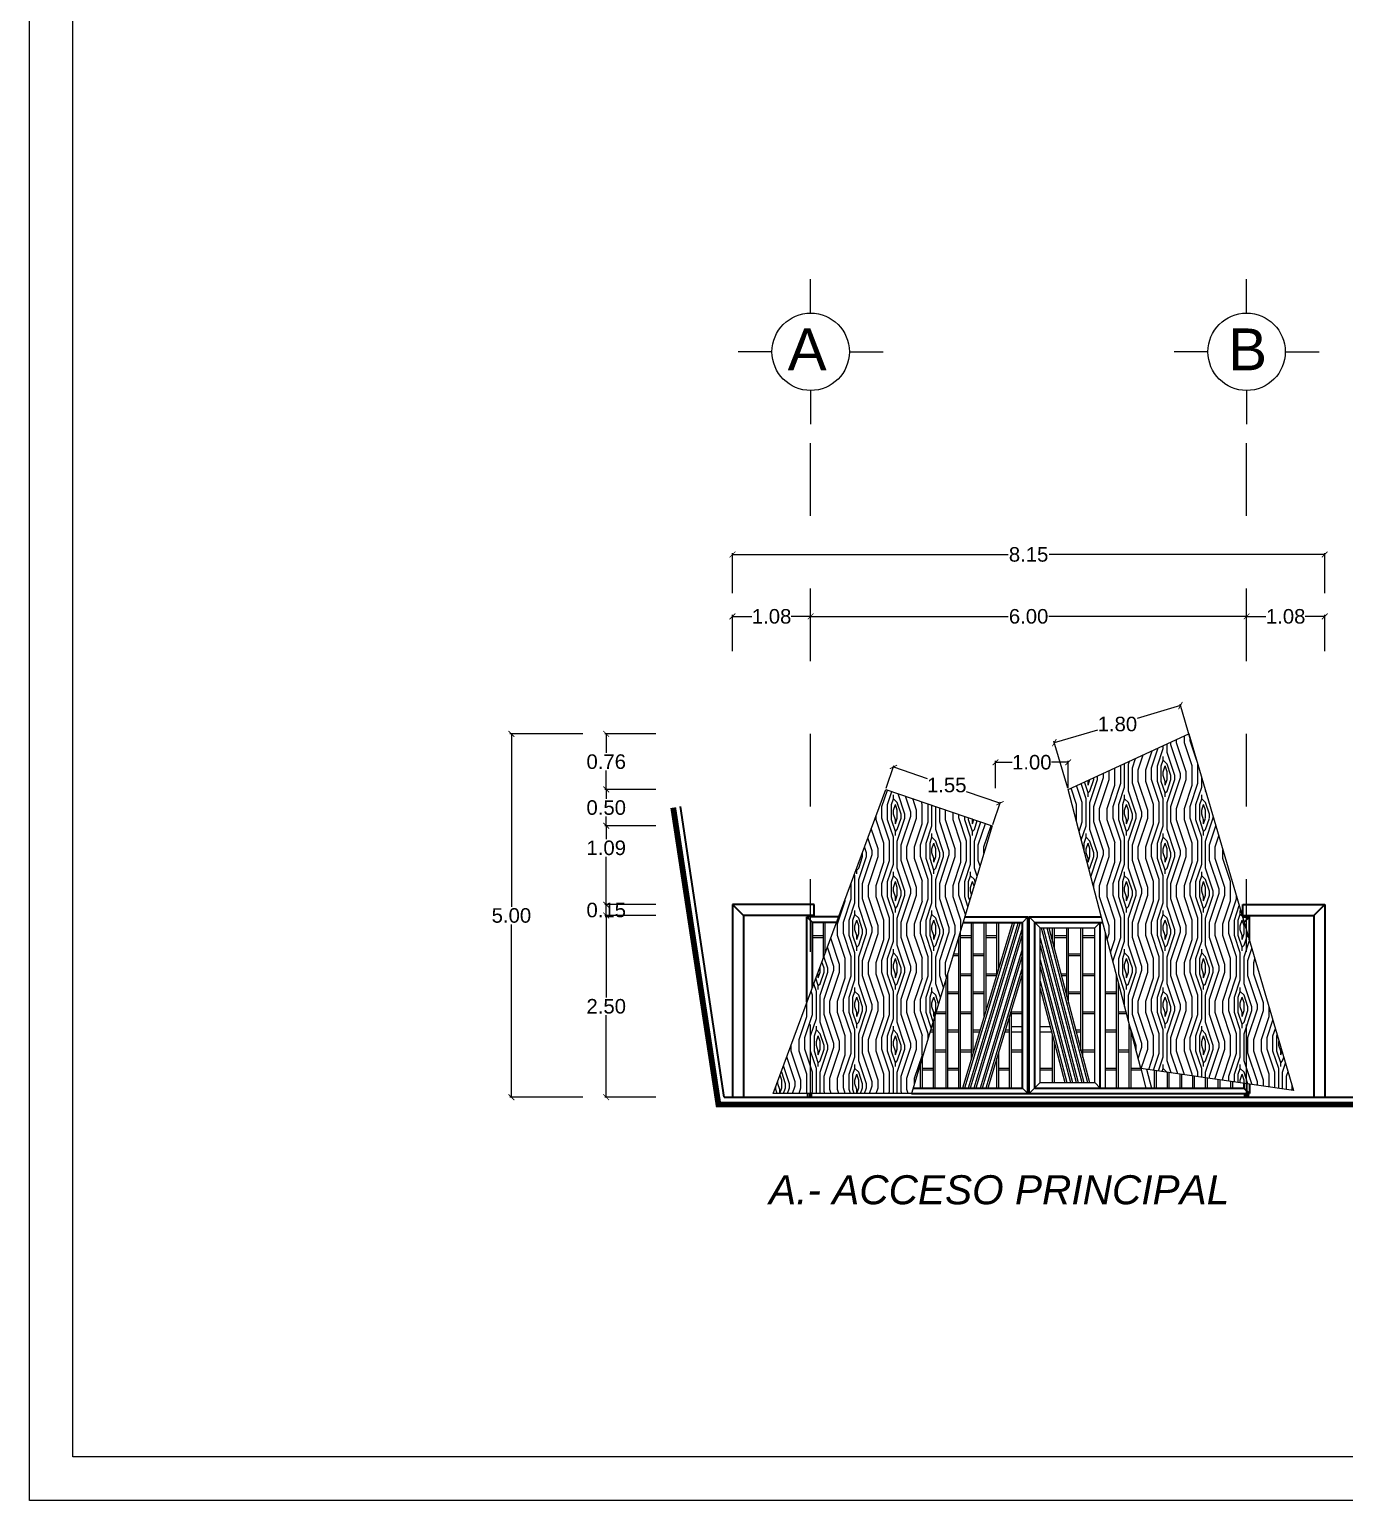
# Model space of a CAD drawing. Header units: millimetres. Extents: x 525387 to 527545, y 2235066 to 2235448.
# Drawn here: x 525706.13 to 525724.23, y 2235218.94 to 2235239.19 of the extents above; entities that cross this region are included whole.
import ezdxf

# ---------------------------------------------------------------- set-up
doc = ezdxf.new("R2010")
doc.units = ezdxf.units.MM
doc.linetypes.add('JIS_02_1.0', pattern=[2, 1, -1])
for name, color, linetype in [('auxiliar', 6, 'Continuous'), ('COTAS', 2, 'Continuous'), ('EJES', 1, 'Continuous'), ('muebles', 2, 'Continuous'), ('pie de plano', 7, 'Continuous'), ('ventanas', 3, 'Continuous')]:
    doc.layers.add(name, color=color, linetype=linetype)
doc.layers.add('muro', color=5, linetype='Continuous', lineweight=35)
doc.styles.add('ARIAL', font='ariali.ttf')
doc.styles.get("Standard").update_dxf_attribs({"font": 'arial.ttf'})
doc.styles.add('STYLE1', font='arial.ttf')
doc.dimstyles.new('ISO-25', dxfattribs={"dimtxt": 0.04, "dimasz": 0.02, "dimexe": 0.02, "dimexo": 0.02, "dimgap": 0.02, "dimtad": 0, "dimtih": 1, "dimtoh": 1, "dimzin": 1, "dimdsep": 46, "dimtxsty": 'Standard', "dimcen": 0.02, "dimazin": 0, "dimtfac": 1, "dimtmove": 0, "dimatfit": 3, "dimfxl": 1, "dimarcsym": 0})
pattern_1 = [(45, (525723.352, 2235224.9664), (0, 1.06066), [0.0375, -0.7125]), (135, (525723.3785, 2235225.3641), (-1.06066, 8e-17), [0.075, -0.675]), (90, (525723.3255, 2235225.20503), (-0.53033, 0.53033), [0.053025, -0.159075, 0.053025, -0.10605, 0.37125, -0.318235]), (90, (525723.352, 2235224.91335), (-0.53033, 0.53033), [0.053033, -0.106065, 0.053033, -0.84853]), (90, (525723.4846, 2235225.152), (-0.53033, 0.53033), [0.05303, -1.00763]), (90, (525723.56415, 2235225.1785), (-0.53033, 0.53033), [0.05303, -1.00763]), (90, (525723.43156, 2235225.152), (-0.53033, 0.53033), [0.05303, -1.00763]), (90, (525723.37853, 2235225.152), (-0.53033, 0.53033), [0.106065, -0.954595]), (90, (525723.11336, 2235225.6823), (-0.53033, 0.53033), [0.106065, -0.954595]), (90, (525723.299, 2235225.1255), (-0.53033, 0.53033), [0.21213, -0.84853]), (90, (525723.24595, 2235225.1255), (-0.53033, 0.53033), [0.21213, -0.84853]), (90, (525723.43156, 2235225.6293), (-0.53033, 0.53033), [0.21213, -0.84853]), (90, (525723.1664, 2235225.152), (-0.53033, 0.53033), [0.1591, -0.90156]), (90, (525722.9808, 2235225.1255), (-0.53033, 0.53033), [0.1591, -0.90156]), (90, (525723.08685, 2235225.1255), (-0.53033, 0.53033), [0.1591, -0.90156]), (90, (525723.27246, 2235225.6293), (-0.53033, 0.53033), [0.265165, -0.795495]), (90, (525723.1929, 2235225.6028), (-0.53033, 0.53033), [0.265165, -0.795495]), (90, (525723.37853, 2235225.5232), (-0.53033, 0.53033), [0.37123, -0.68943]), (71.565, (525723.352, 2235225.07244), (0.53033, 0.53033), [0.08385, -1.5932]), (71.565, (525723.29898, 2235225.3376), (0.53033, 0.53033), [0.08385, -1.5932]), (71.565, (525723.3255, 2235225.25806), (0.53033, 0.53033), [0.08385, -1.5932]), (71.565, (525723.37853, 2235224.9929), (0.53033, 0.53033), [0.167705, -1.509346]), (71.565, (525723.24595, 2235225.3376), (0.53033, 0.53033), [0.25156, -1.425493]), (71.565, (525723.1664, 2235225.3111), (0.53033, 0.53033), [0.33541, -1.34164]), (71.565, (525723.08685, 2235225.28458), (0.53033, 0.53033), [0.33541, -1.34164]), (71.565, (525722.8482, 2235225.36413), (0.53033, 0.53033), [0.33541, -1.34164]), (71.565, (525722.90123, 2235225.3111), (0.53033, 0.53033), [0.41926, -1.25779]), (71.565, (525722.98078, 2235225.28458), (0.53033, 0.53033), [0.41926, -1.25779]), (108.435, (525723.37853, 2235225.25806), (-0.53033, 0.53033), [0.08385, -1.5932]), (108.435, (525723.352, 2235225.12548), (-0.53033, 0.53033), [0.08385, -1.5932]), (108.435, (525723.352, 2235224.96638), (-0.53033, 0.53033), [0.167705, -1.509346]), (108.435, (525723.43156, 2235225.20503), (-0.53033, 0.53033), [0.167705, -1.509346]), (108.435, (525723.3255, 2235224.88683), (-0.53033, 0.53033), [0.25156, -1.425493]), (108.435, (525723.27246, 2235224.8338), (-0.53033, 0.53033), [0.33541, -1.34164]), (108.435, (525723.72324, 2235225.3376), (-0.53033, 0.53033), [0.33541, -1.34164]), (108.435, (525723.4846, 2235225.20503), (-0.53033, 0.53033), [0.33541, -1.34164]), (108.435, (525723.6437, 2235225.25806), (-0.53033, 0.53033), [0.41926, -1.25779]), (108.435, (525723.56415, 2235225.23154), (-0.53033, 0.53033), [0.41926, -1.25779])]

# ---------------------------------------------------------------- blocks, each defined once
blk = doc.blocks.new('_ArchTick')
at = {"color": 0, "linetype": 'ByBlock', "lineweight": 0, "const_width": 0.15}
blk.add_lwpolyline([(-0.5, -0.5), (0.5, 0.5)], dxfattribs=at)
blk = doc.blocks.new('*D245')
at = {"layer": 'COTAS', "color": 0, "linetype": 'Continuous', "lineweight": -2, "transparency": 16777216}
for p, q in [((525714.751, 2235226.992), (525714.05, 2235226.992)), ((525714.07, 2235226.992), (525714.07, 2235225.864)), ((525714.07, 2235224.492), (525714.07, 2235225.62)), ((525714.751, 2235224.492), (525714.05, 2235224.492))]:
    blk.add_line(p, q, dxfattribs=at)
at = {"layer": 'Defpoints', "color": 0, "linetype": 'Continuous', "transparency": 16777216}
for p in [(525714.07, 2235226.992), (525714.771, 2235226.992), (525714.771, 2235224.492)]:
    blk.add_point(p, dxfattribs=at)
at = {"layer": 'COTAS', "color": 0, "linetype": 'Continuous', "lineweight": -2, "transparency": 16777216, "xscale": 0.08, "yscale": 0.08, "zscale": 0.08}
for p, rotation in [((525714.07, 2235226.992), 90), ((525714.07, 2235224.492), 270)]:
    blk.add_blockref('_ArchTick', p, dxfattribs=dict(at, rotation=rotation))
at = {"layer": 'COTAS', "color": 0, "linetype": 'Continuous', "lineweight": -3, "transparency": 16777216, "insert": (525714.07, 2235225.742), "char_height": 0.2, "attachment_point": 5}
blk.add_mtext('2.50', dxfattribs=at)
blk = doc.blocks.new('*D246')
at = {"layer": 'COTAS', "color": 0, "linetype": 'Continuous', "lineweight": -2, "transparency": 16777216}
for p, q in [((525714.731, 2235228.228), (525714.05, 2235228.228)), ((525714.07, 2235228.228), (525714.07, 2235228.045)), ((525714.07, 2235227.142), (525714.07, 2235227.801)), ((525714.731, 2235227.142), (525714.05, 2235227.142))]:
    blk.add_line(p, q, dxfattribs=at)
at = {"layer": 'Defpoints', "color": 0, "linetype": 'Continuous', "transparency": 16777216}
for p in [(525714.07, 2235228.228), (525714.751, 2235228.228), (525714.751, 2235227.142)]:
    blk.add_point(p, dxfattribs=at)
at = {"layer": 'COTAS', "color": 0, "linetype": 'Continuous', "lineweight": -2, "transparency": 16777216, "xscale": 0.08, "yscale": 0.08, "zscale": 0.08}
for p, rotation in [((525714.07, 2235228.228), 90), ((525714.07, 2235227.142), 270)]:
    blk.add_blockref('_ArchTick', p, dxfattribs=dict(at, rotation=rotation))
at = {"layer": 'COTAS', "color": 0, "linetype": 'Continuous', "lineweight": -3, "transparency": 16777216, "insert": (525714.07, 2235227.923), "char_height": 0.2, "attachment_point": 5}
blk.add_mtext('1.09', dxfattribs=at)
blk = doc.blocks.new('*D247')
at = {"layer": 'COTAS', "color": 0, "linetype": 'Continuous', "lineweight": -2, "transparency": 16777216}
for p, q in [((525714.751, 2235228.727), (525714.05, 2235228.727)), ((525714.07, 2235228.727), (525714.07, 2235228.599)), ((525714.07, 2235228.228), (525714.07, 2235228.355)), ((525714.751, 2235228.228), (525714.05, 2235228.228))]:
    blk.add_line(p, q, dxfattribs=at)
at = {"layer": 'Defpoints', "color": 0, "linetype": 'Continuous', "transparency": 16777216}
for p in [(525714.07, 2235228.727), (525714.771, 2235228.727), (525714.771, 2235228.228)]:
    blk.add_point(p, dxfattribs=at)
at = {"layer": 'COTAS', "color": 0, "linetype": 'Continuous', "lineweight": -2, "transparency": 16777216, "xscale": 0.08, "yscale": 0.08, "zscale": 0.08}
for p, rotation in [((525714.07, 2235228.727), 90), ((525714.07, 2235228.228), 270)]:
    blk.add_blockref('_ArchTick', p, dxfattribs=dict(at, rotation=rotation))
at = {"layer": 'COTAS', "color": 0, "linetype": 'Continuous', "lineweight": -3, "transparency": 16777216, "insert": (525714.07, 2235228.477), "char_height": 0.2, "attachment_point": 5}
blk.add_mtext('0.50', dxfattribs=at)
blk = doc.blocks.new('*D248')
at = {"layer": 'COTAS', "color": 0, "linetype": 'Continuous', "lineweight": -2, "transparency": 16777216}
for p, q in [((525714.751, 2235229.492), (525714.05, 2235229.492)), ((525714.07, 2235229.492), (525714.07, 2235229.231)), ((525714.07, 2235228.727), (525714.07, 2235228.987)), ((525714.752, 2235228.727), (525714.05, 2235228.727))]:
    blk.add_line(p, q, dxfattribs=at)
at = {"layer": 'Defpoints', "color": 0, "linetype": 'Continuous', "transparency": 16777216}
for p in [(525714.07, 2235229.492), (525714.771, 2235229.492), (525714.772, 2235228.727)]:
    blk.add_point(p, dxfattribs=at)
at = {"layer": 'COTAS', "color": 0, "linetype": 'Continuous', "lineweight": -2, "transparency": 16777216, "xscale": 0.08, "yscale": 0.08, "zscale": 0.08}
for p, rotation in [((525714.07, 2235229.492), 90), ((525714.07, 2235228.727), 270)]:
    blk.add_blockref('_ArchTick', p, dxfattribs=dict(at, rotation=rotation))
at = {"layer": 'COTAS', "color": 0, "linetype": 'Continuous', "lineweight": -3, "transparency": 16777216, "insert": (525714.07, 2235229.109), "char_height": 0.2, "attachment_point": 5}
blk.add_mtext('0.76', dxfattribs=at)
blk = doc.blocks.new('*D249')
at = {"layer": 'COTAS', "color": 0, "linetype": 'Continuous', "lineweight": -2, "transparency": 16777216}
for p, q in [((525713.75, 2235229.492), (525712.745, 2235229.492)), ((525712.765, 2235229.492), (525712.765, 2235227.114)), ((525712.765, 2235224.492), (525712.765, 2235226.87)), ((525713.75, 2235224.492), (525712.745, 2235224.492))]:
    blk.add_line(p, q, dxfattribs=at)
at = {"layer": 'Defpoints', "color": 0, "linetype": 'Continuous', "transparency": 16777216}
for p in [(525712.765, 2235229.492), (525713.77, 2235229.492), (525713.77, 2235224.492)]:
    blk.add_point(p, dxfattribs=at)
at = {"layer": 'COTAS', "color": 0, "linetype": 'Continuous', "lineweight": -2, "transparency": 16777216, "xscale": 0.08, "yscale": 0.08, "zscale": 0.08}
for p, rotation in [((525712.765, 2235229.492), 90), ((525712.765, 2235224.492), 270)]:
    blk.add_blockref('_ArchTick', p, dxfattribs=dict(at, rotation=rotation))
at = {"layer": 'COTAS', "color": 0, "linetype": 'Continuous', "lineweight": -3, "transparency": 16777216, "insert": (525712.765, 2235226.992), "char_height": 0.2, "attachment_point": 5}
blk.add_mtext('5.00', dxfattribs=at)
blk = doc.blocks.new('*D241')
at = {"layer": 'COTAS', "color": 0, "linetype": 'Continuous', "lineweight": -2, "transparency": 16777216}
for p, q in [((525715.808, 2235230.629), (525715.808, 2235231.129)), ((525715.808, 2235231.109), (525716.075, 2235231.109)), ((525716.883, 2235231.109), (525716.616, 2235231.109)), ((525716.883, 2235230.629), (525716.883, 2235231.129))]:
    blk.add_line(p, q, dxfattribs=at)
at = {"layer": 'Defpoints', "color": 0, "linetype": 'Continuous', "transparency": 16777216}
for p in [(525716.883, 2235231.109), (525715.808, 2235230.609), (525716.883, 2235230.609)]:
    blk.add_point(p, dxfattribs=at)
at = {"layer": 'COTAS', "color": 0, "linetype": 'Continuous', "lineweight": -2, "transparency": 16777216, "xscale": 0.08, "yscale": 0.08, "zscale": 0.08, "rotation": 180}
blk.add_blockref('_ArchTick', (525715.808, 2235231.109), dxfattribs=at)
at = {"layer": 'COTAS', "color": 0, "linetype": 'Continuous', "lineweight": -2, "transparency": 16777216, "xscale": 0.08, "yscale": 0.08, "zscale": 0.08}
blk.add_blockref('_ArchTick', (525716.883, 2235231.109), dxfattribs=at)
at = {"layer": 'COTAS', "color": 0, "linetype": 'Continuous', "lineweight": -3, "transparency": 16777216, "insert": (525716.346, 2235231.109), "char_height": 0.2, "attachment_point": 5}
blk.add_mtext('1.08', dxfattribs=at)
blk = doc.blocks.new('*D242')
at = {"layer": 'COTAS', "color": 0, "linetype": 'Continuous', "lineweight": -2, "transparency": 16777216}
for p, q in [((525716.883, 2235230.629), (525716.883, 2235231.129)), ((525716.883, 2235231.109), (525719.603, 2235231.109)), ((525722.883, 2235231.109), (525720.163, 2235231.109)), ((525722.883, 2235230.629), (525722.883, 2235231.129))]:
    blk.add_line(p, q, dxfattribs=at)
at = {"layer": 'Defpoints', "color": 0, "linetype": 'Continuous', "transparency": 16777216}
for p in [(525722.883, 2235231.109), (525716.883, 2235230.609), (525722.883, 2235230.609)]:
    blk.add_point(p, dxfattribs=at)
at = {"layer": 'COTAS', "color": 0, "linetype": 'Continuous', "lineweight": -2, "transparency": 16777216, "xscale": 0.08, "yscale": 0.08, "zscale": 0.08, "rotation": 180}
blk.add_blockref('_ArchTick', (525716.883, 2235231.109), dxfattribs=at)
at = {"layer": 'COTAS', "color": 0, "linetype": 'Continuous', "lineweight": -2, "transparency": 16777216, "xscale": 0.08, "yscale": 0.08, "zscale": 0.08}
blk.add_blockref('_ArchTick', (525722.883, 2235231.109), dxfattribs=at)
at = {"layer": 'COTAS', "color": 0, "linetype": 'Continuous', "lineweight": -3, "transparency": 16777216, "insert": (525719.883, 2235231.109), "char_height": 0.2, "attachment_point": 5}
blk.add_mtext('6.00', dxfattribs=at)
blk = doc.blocks.new('*D243')
at = {"layer": 'COTAS', "color": 0, "linetype": 'Continuous', "lineweight": -2, "transparency": 16777216}
for p, q in [((525722.883, 2235230.629), (525722.883, 2235231.129)), ((525722.883, 2235231.109), (525723.15, 2235231.109)), ((525723.958, 2235231.109), (525723.691, 2235231.109)), ((525723.958, 2235230.629), (525723.958, 2235231.129))]:
    blk.add_line(p, q, dxfattribs=at)
at = {"layer": 'Defpoints', "color": 0, "linetype": 'Continuous', "transparency": 16777216}
for p in [(525723.958, 2235231.109), (525722.883, 2235230.609), (525723.958, 2235230.609)]:
    blk.add_point(p, dxfattribs=at)
at = {"layer": 'COTAS', "color": 0, "linetype": 'Continuous', "lineweight": -2, "transparency": 16777216, "xscale": 0.08, "yscale": 0.08, "zscale": 0.08, "rotation": 180}
blk.add_blockref('_ArchTick', (525722.883, 2235231.109), dxfattribs=at)
at = {"layer": 'COTAS', "color": 0, "linetype": 'Continuous', "lineweight": -2, "transparency": 16777216, "xscale": 0.08, "yscale": 0.08, "zscale": 0.08}
blk.add_blockref('_ArchTick', (525723.958, 2235231.109), dxfattribs=at)
at = {"layer": 'COTAS', "color": 0, "linetype": 'Continuous', "lineweight": -3, "transparency": 16777216, "insert": (525723.421, 2235231.109), "char_height": 0.2, "attachment_point": 5}
blk.add_mtext('1.08', dxfattribs=at)
blk = doc.blocks.new('*D244')
at = {"layer": 'COTAS', "color": 0, "linetype": 'Continuous', "lineweight": -2, "transparency": 16777216}
for p, q in [((525715.808, 2235231.429), (525715.808, 2235231.981)), ((525715.808, 2235231.961), (525719.603, 2235231.961)), ((525723.958, 2235231.961), (525720.164, 2235231.961)), ((525723.958, 2235231.429), (525723.958, 2235231.981))]:
    blk.add_line(p, q, dxfattribs=at)
at = {"layer": 'Defpoints', "color": 0, "linetype": 'Continuous', "transparency": 16777216}
for p in [(525723.958, 2235231.961), (525715.808, 2235231.409), (525723.958, 2235231.409)]:
    blk.add_point(p, dxfattribs=at)
at = {"layer": 'COTAS', "color": 0, "linetype": 'Continuous', "lineweight": -2, "transparency": 16777216, "xscale": 0.08, "yscale": 0.08, "zscale": 0.08, "rotation": 180}
blk.add_blockref('_ArchTick', (525715.808, 2235231.961), dxfattribs=at)
at = {"layer": 'COTAS', "color": 0, "linetype": 'Continuous', "lineweight": -2, "transparency": 16777216, "xscale": 0.08, "yscale": 0.08, "zscale": 0.08}
blk.add_blockref('_ArchTick', (525723.958, 2235231.961), dxfattribs=at)
at = {"layer": 'COTAS', "color": 0, "linetype": 'Continuous', "lineweight": -3, "transparency": 16777216, "insert": (525719.883, 2235231.961), "char_height": 0.2, "attachment_point": 5}
blk.add_mtext('8.15', dxfattribs=at)
blk = doc.blocks.new('*D250')
at = {"layer": 'COTAS', "color": 0, "linetype": 'Continuous', "lineweight": -2, "transparency": 16777216}
for p, q in [((525714.751, 2235227.142), (525714.05, 2235227.142)), ((525714.07, 2235226.992), (525714.07, 2235227.142)), ((525714.751, 2235226.992), (525714.05, 2235226.992))]:
    blk.add_line(p, q, dxfattribs=at)
at = {"layer": 'Defpoints', "color": 0, "linetype": 'Continuous', "transparency": 16777216}
for p in [(525714.07, 2235227.142), (525714.771, 2235227.142), (525714.771, 2235226.992)]:
    blk.add_point(p, dxfattribs=at)
at = {"layer": 'COTAS', "color": 0, "linetype": 'Continuous', "lineweight": -2, "transparency": 16777216, "xscale": 0.08, "yscale": 0.08, "zscale": 0.08}
for p, rotation in [((525714.07, 2235227.142), 90), ((525714.07, 2235226.992), 270)]:
    blk.add_blockref('_ArchTick', p, dxfattribs=dict(at, rotation=rotation))
at = {"layer": 'COTAS', "color": 0, "linetype": 'Continuous', "lineweight": -3, "transparency": 16777216, "insert": (525714.07, 2235227.067), "char_height": 0.2, "attachment_point": 5}
blk.add_mtext('0.15', dxfattribs=at)
blk = doc.blocks.new('*D251')
at = {"layer": 'COTAS', "color": 0, "linetype": 'Continuous', "lineweight": -2, "transparency": 16777216}
for p, q in [((525721.973, 2235229.882), (525721.375, 2235229.706)), ((525722.157, 2235229.256), (525721.967, 2235229.901)), ((525720.238, 2235229.372), (525720.835, 2235229.547)), ((525720.422, 2235228.746), (525720.232, 2235229.391))]:
    blk.add_line(p, q, dxfattribs=at)
at = {"layer": 'Defpoints', "color": 0, "linetype": 'Continuous', "transparency": 16777216}
for p in [(525721.973, 2235229.882), (525722.163, 2235229.237), (525720.427, 2235228.727)]:
    blk.add_point(p, dxfattribs=at)
at = {"layer": 'COTAS', "color": 0, "linetype": 'Continuous', "lineweight": -2, "transparency": 16777216, "xscale": 0.08, "yscale": 0.08, "zscale": 0.08}
for p, rotation in [((525721.973, 2235229.882), 16.38531262019208), ((525720.238, 2235229.372), 196.3853126201921)]:
    blk.add_blockref('_ArchTick', p, dxfattribs=dict(at, rotation=rotation))
at = {"layer": 'COTAS', "color": 0, "linetype": 'Continuous', "lineweight": -3, "transparency": 16777216, "insert": (525721.105, 2235229.627), "char_height": 0.2, "attachment_point": 5}
blk.add_mtext('1.80', dxfattribs=at)
blk = doc.blocks.new('*D252')
at = {"layer": 'COTAS', "color": 0, "linetype": 'Continuous', "lineweight": -2, "transparency": 16777216}
for p, q in [((525719.427, 2235228.747), (525719.427, 2235229.121)), ((525720.427, 2235228.747), (525720.427, 2235229.121)), ((525719.427, 2235229.101), (525719.657, 2235229.101)), ((525720.427, 2235229.101), (525720.197, 2235229.101))]:
    blk.add_line(p, q, dxfattribs=at)
at = {"layer": 'Defpoints', "color": 0, "linetype": 'Continuous', "transparency": 16777216}
for p in [(525719.427, 2235229.101), (525719.427, 2235228.727), (525720.427, 2235228.727)]:
    blk.add_point(p, dxfattribs=at)
at = {"layer": 'COTAS', "color": 0, "linetype": 'Continuous', "lineweight": -2, "transparency": 16777216, "xscale": 0.08, "yscale": 0.08, "zscale": 0.08, "rotation": 180}
blk.add_blockref('_ArchTick', (525719.427, 2235229.101), dxfattribs=at)
at = {"layer": 'COTAS', "color": 0, "linetype": 'Continuous', "lineweight": -2, "transparency": 16777216, "xscale": 0.08, "yscale": 0.08, "zscale": 0.08}
blk.add_blockref('_ArchTick', (525720.427, 2235229.101), dxfattribs=at)
at = {"layer": 'COTAS', "color": 0, "linetype": 'Continuous', "lineweight": -3, "transparency": 16777216, "insert": (525719.927, 2235229.101), "char_height": 0.2, "attachment_point": 5}
blk.add_mtext('1.00', dxfattribs=at)
blk = doc.blocks.new('*D253')
at = {"layer": 'COTAS', "color": 0, "linetype": 'Continuous', "lineweight": -2, "transparency": 16777216}
for p, q in [((525717.923, 2235228.746), (525718.029, 2235229.056)), ((525718.023, 2235229.037), (525718.485, 2235228.88)), ((525719.489, 2235228.538), (525719.027, 2235228.695)), ((525719.39, 2235228.246), (525719.495, 2235228.557))]:
    blk.add_line(p, q, dxfattribs=at)
at = {"layer": 'Defpoints', "color": 0, "linetype": 'Continuous', "transparency": 16777216}
for p in [(525718.023, 2235229.037), (525717.917, 2235228.727), (525719.383, 2235228.228)]:
    blk.add_point(p, dxfattribs=at)
at = {"layer": 'COTAS', "color": 0, "linetype": 'Continuous', "lineweight": -2, "transparency": 16777216, "xscale": 0.08, "yscale": 0.08, "zscale": 0.08}
for p, rotation in [((525718.023, 2235229.037), 161.194489787078), ((525719.489, 2235228.538), 341.194489787078)]:
    blk.add_blockref('_ArchTick', p, dxfattribs=dict(at, rotation=rotation))
at = {"layer": 'COTAS', "color": 0, "linetype": 'Continuous', "lineweight": -3, "transparency": 16777216, "insert": (525718.756, 2235228.787), "char_height": 0.2, "attachment_point": 5}
blk.add_mtext('1.55', dxfattribs=at)
blk = doc.blocks.new('EJE')
at = {"layer": 'EJES', "color": 2}
for p, q in [((-0.78, 0.416), (-0.78, 0.78)), ((-1.196, 0), (-1.56, 0)), ((-0.364, 0), (0, 0)), ((-0.78, -0.416), (-0.78, -0.78))]:
    blk.add_line(p, q, dxfattribs=at)
at = {"layer": 'EJES', "color": 4}
blk.add_circle((-0.78, 0), 0.416, dxfattribs=at)

msp = doc.modelspace()

# ---------------------------------------------------------------- hatches: boundary and pattern name
at = {"layer": 'muebles', "ltscale": 0.02}
h = msp.add_hatch(dxfattribs=at)
h.set_pattern_fill('HTWOOD25', color=22, scale=1.5, angle=-90.77, style=0, pattern_type=2)
h.set_pattern_definition(pattern_1)
h.paths.add_polyline_path([(525721.426, 2235224.888), (525720.427, 2235228.727), (525722.088, 2235229.492), (525723.53, 2235224.586)])
h = msp.add_hatch(dxfattribs=at)
h.set_pattern_fill('HTWOOD25', color=22, scale=1.5, angle=-90.77, style=0, pattern_type=2)
h.set_pattern_definition(pattern_1)
h.paths.add_polyline_path([(525718.272, 2235224.542), (525719.383, 2235228.228), (525717.917, 2235228.727), (525716.368, 2235224.542)])

# ---------------------------------------------------------------- linework, layer by layer
at = {"layer": 'auxiliar', "color": 1, "linetype": 'Continuous', "lineweight": -3}
for points in [[(525706.131, 2235278.94), (525796.131, 2235278.94), (525796.131, 2235218.94), (525706.131, 2235218.94)], [(525706.731, 2235278.34), (525795.531, 2235278.34), (525795.531, 2235219.54), (525706.731, 2235219.54)]]:
    msp.add_lwpolyline(points, close=True, dxfattribs=at)
at = {"layer": 'EJES', "linetype": 'JIS_02_1.0'}
for p, q in [((525716.883, 2235224.492), (525716.883, 2235233.787)), ((525722.883, 2235224.492), (525722.883, 2235233.753))]:
    msp.add_line(p, q, dxfattribs=at)
at = {"layer": 'muro', "color": 3}
for p, q in [((525715.691, 2235224.492), (525715.091, 2235228.491)), ((525715.808, 2235227.142), (525715.808, 2235224.492)), ((525716.933, 2235227.142), (525715.808, 2235227.142)), ((525715.808, 2235227.142), (525715.958, 2235226.992)), ((525716.933, 2235226.992), (525716.933, 2235227.142)), ((525722.833, 2235227.142), (525723.958, 2235227.142)), ((525722.833, 2235226.992), (525722.833, 2235227.142)), ((525723.958, 2235227.142), (525723.808, 2235226.992)), ((525723.958, 2235227.142), (525723.958, 2235224.492)), ((525715.958, 2235226.992), (525715.958, 2235224.492)), ((525716.933, 2235226.992), (525715.958, 2235226.992)), ((525717.267, 2235226.972), (525716.833, 2235226.972)), ((525716.833, 2235225.799), (525716.833, 2235226.972)), ((525717.239, 2235226.897), (525716.908, 2235226.897)), ((525716.908, 2235226.002), (525716.908, 2235226.897)), ((525718.982, 2235226.897), (525719.798, 2235226.897)), ((525719.005, 2235226.972), (525719.873, 2235226.972)), ((525719.798, 2235224.617), (525719.798, 2235226.897)), ((525719.873, 2235224.542), (525719.873, 2235226.972)), ((525719.893, 2235226.972), (525720.884, 2235226.972)), ((525719.893, 2235224.542), (525719.893, 2235226.972)), ((525719.968, 2235224.617), (525719.968, 2235226.897)), ((525719.968, 2235226.897), (525720.903, 2235226.897)), ((525720.868, 2235224.617), (525720.868, 2235226.897)), ((525722.829, 2235226.972), (525722.921, 2235226.972)), ((525722.833, 2235226.992), (525723.808, 2235226.992)), ((525722.921, 2235226.659), (525722.921, 2235226.972)), ((525723.808, 2235226.992), (525723.808, 2235224.492)), ((525722.846, 2235224.684), (525722.846, 2235224.617)), ((525722.921, 2235224.673), (525722.921, 2235224.542)), ((525718.272, 2235224.542), (525719.873, 2235224.542)), ((525718.295, 2235224.617), (525719.798, 2235224.617)), ((525719.893, 2235224.542), (525722.921, 2235224.542)), ((525719.968, 2235224.617), (525722.846, 2235224.617))]:
    msp.add_line(p, q, dxfattribs=at)
at = {"layer": 'muro', "color": 2}
for p, q in [((525716.908, 2235226.897), (525716.833, 2235226.972)), ((525716.863, 2235226.972), (525716.863, 2235226.992)), ((525716.903, 2235226.972), (525716.903, 2235226.992)), ((525722.85, 2235226.901), (525722.921, 2235226.972)), ((525722.863, 2235226.972), (525722.863, 2235226.992)), ((525722.903, 2235226.972), (525722.903, 2235226.992)), ((525716.846, 2235224.492), (525716.846, 2235224.542)), ((525716.896, 2235224.492), (525716.896, 2235224.542)), ((525722.846, 2235224.617), (525722.921, 2235224.542)), ((525722.858, 2235224.492), (525722.858, 2235224.542)), ((525722.908, 2235224.492), (525722.908, 2235224.542))]:
    msp.add_line(p, q, dxfattribs=at)
at = {"layer": 'muro', "color": 6}
for p, q in [((525722.883, 2235224.679), (525722.883, 2235224.492)), ((525716.871, 2235224.542), (525716.871, 2235224.492)), ((525716.871, 2235224.542), (525716.871, 2235224.492))]:
    msp.add_line(p, q, dxfattribs=at)
at = {"layer": 'muro'}
for p, q in [((525715.691, 2235224.492), (525738.574, 2235224.492)), ((525719.873, 2235224.542), (525719.893, 2235224.542))]:
    msp.add_line(p, q, dxfattribs=at)
at = {"layer": 'muro', "const_width": 0.08}
msp.add_lwpolyline([(525714.992, 2235228.477), (525715.614, 2235224.392), (525738.574, 2235224.392)], dxfattribs=at)
at = {"layer": 'ventanas', "color": 6}
for p, q in [((525717.058, 2235226.407), (525717.058, 2235226.897)), ((525717.083, 2235226.475), (525717.083, 2235226.897)), ((525719.661, 2235226.897), (525718.973, 2235224.617)), ((525719.687, 2235226.897), (525719, 2235224.617)), ((525719.739, 2235226.897), (525719.052, 2235224.617)), ((525719.765, 2235226.897), (525719.078, 2235224.617)), ((525719.097, 2235225.025), (525719.097, 2235226.897)), ((525719.122, 2235225.108), (525719.122, 2235226.897)), ((525719.272, 2235225.605), (525719.272, 2235226.897)), ((525719.297, 2235225.688), (525719.297, 2235226.897)), ((525719.447, 2235226.186), (525719.447, 2235226.897)), ((525719.472, 2235226.269), (525719.472, 2235226.897)), ((525719.873, 2235226.972), (525719.893, 2235226.972)), ((525716.908, 2235226.717), (525717.058, 2235226.717)), ((525716.908, 2235226.692), (525717.058, 2235226.692)), ((525718.922, 2235224.617), (525718.922, 2235226.696)), ((525718.947, 2235224.617), (525718.947, 2235226.779)), ((525718.947, 2235226.717), (525719.097, 2235226.717)), ((525718.947, 2235226.692), (525719.097, 2235226.692)), ((525719.798, 2235226.833), (525719.13, 2235224.617)), ((525719.798, 2235226.746), (525719.156, 2235224.617)), ((525719.297, 2235226.717), (525719.447, 2235226.717)), ((525719.297, 2235226.692), (525719.447, 2235226.692)), ((525720.043, 2235226.68), (525720.564, 2235224.692)), ((525720.058, 2235226.822), (525720.615, 2235224.692)), ((525720.084, 2235226.822), (525720.641, 2235224.692)), ((525720.136, 2235226.822), (525720.693, 2235224.692)), ((525720.161, 2235226.822), (525720.719, 2235224.692)), ((525720.213, 2235226.623), (525720.213, 2235226.822)), ((525720.238, 2235226.527), (525720.238, 2235226.822)), ((525720.238, 2235226.717), (525720.408, 2235226.717)), ((525720.238, 2235226.692), (525720.408, 2235226.692)), ((525720.408, 2235225.878), (525720.408, 2235226.822)), ((525720.433, 2235225.782), (525720.433, 2235226.822)), ((525720.603, 2235225.132), (525720.603, 2235226.822)), ((525720.628, 2235225.037), (525720.628, 2235226.822)), ((525720.628, 2235226.717), (525720.793, 2235226.717)), ((525720.628, 2235226.692), (525720.793, 2235226.692)), ((525719.798, 2235226.544), (525719.217, 2235224.617)), ((525720.043, 2235226.581), (525720.538, 2235224.692)), ((525718.845, 2235226.442), (525718.922, 2235226.442)), ((525718.852, 2235226.467), (525718.922, 2235226.467)), ((525719.122, 2235226.467), (525719.273, 2235226.467)), ((525719.122, 2235226.442), (525719.273, 2235226.442)), ((525719.798, 2235226.458), (525719.243, 2235224.617)), ((525719.798, 2235226.284), (525719.295, 2235224.617)), ((525720.043, 2235226.384), (525720.486, 2235224.692)), ((525720.043, 2235226.285), (525720.46, 2235224.692)), ((525720.433, 2235226.467), (525720.603, 2235226.467)), ((525720.433, 2235226.442), (525720.603, 2235226.442)), ((525718.747, 2235224.617), (525718.747, 2235226.116)), ((525718.772, 2235224.617), (525718.772, 2235226.199)), ((525718.947, 2235226.192), (525719.097, 2235226.192)), ((525718.947, 2235226.167), (525719.097, 2235226.167)), ((525719.297, 2235226.192), (525719.447, 2235226.192)), ((525719.297, 2235226.167), (525719.441, 2235226.167)), ((525719.798, 2235226.198), (525719.322, 2235224.617)), ((525720.043, 2235226.088), (525720.409, 2235224.692)), ((525720.326, 2235226.192), (525720.408, 2235226.192)), ((525720.333, 2235226.167), (525720.408, 2235226.167)), ((525720.628, 2235226.192), (525720.793, 2235226.192)), ((525720.628, 2235226.167), (525720.793, 2235226.167)), ((525721.093, 2235224.617), (525721.093, 2235226.166)), ((525718.772, 2235225.942), (525718.922, 2235225.942)), ((525718.772, 2235225.917), (525718.922, 2235225.917)), ((525719.122, 2235225.942), (525719.273, 2235225.942)), ((525719.122, 2235225.917), (525719.273, 2235225.917)), ((525720.043, 2235225.989), (525720.383, 2235224.692)), ((525720.433, 2235225.942), (525720.603, 2235225.942)), ((525720.433, 2235225.917), (525720.603, 2235225.917)), ((525720.943, 2235225.942), (525721.093, 2235225.942)), ((525720.943, 2235225.917), (525721.093, 2235225.917)), ((525721.118, 2235224.617), (525721.118, 2235226.07)), ((525718.611, 2235225.667), (525718.747, 2235225.667)), ((525718.945, 2235225.667), (525719.097, 2235225.667)), ((525719.647, 2235224.617), (525719.647, 2235225.694)), ((525719.647, 2235225.667), (525719.798, 2235225.667)), ((525720.628, 2235225.667), (525720.793, 2235225.667)), ((525721.118, 2235225.667), (525721.223, 2235225.667)), ((525718.572, 2235224.617), (525718.572, 2235225.535)), ((525718.597, 2235224.617), (525718.597, 2235225.618)), ((525718.604, 2235225.642), (525718.747, 2235225.642)), ((525718.945, 2235225.642), (525719.097, 2235225.642)), ((525719.622, 2235224.617), (525719.622, 2235225.612)), ((525719.647, 2235225.642), (525719.798, 2235225.642)), ((525720.628, 2235225.642), (525720.793, 2235225.642)), ((525721.118, 2235225.642), (525721.23, 2235225.642)), ((525721.268, 2235224.617), (525721.268, 2235225.493)), ((525718.528, 2235225.392), (525718.572, 2235225.392)), ((525718.536, 2235225.417), (525718.572, 2235225.417)), ((525718.772, 2235225.417), (525718.922, 2235225.417)), ((525718.772, 2235225.392), (525718.922, 2235225.392)), ((525719.122, 2235225.417), (525719.215, 2235225.417)), ((525719.122, 2235225.392), (525719.207, 2235225.392)), ((525719.555, 2235225.392), (525719.622, 2235225.392)), ((525719.563, 2235225.417), (525719.622, 2235225.417)), ((525720.213, 2235224.692), (525720.213, 2235225.339)), ((525720.529, 2235225.417), (525720.603, 2235225.417)), ((525720.536, 2235225.392), (525720.603, 2235225.392)), ((525720.943, 2235225.417), (525721.093, 2235225.417)), ((525720.943, 2235225.392), (525721.093, 2235225.392)), ((525721.293, 2235224.617), (525721.293, 2235225.397)), ((525718.595, 2235225.142), (525718.747, 2235225.142)), ((525718.595, 2235225.117), (525718.747, 2235225.117)), ((525718.945, 2235225.142), (525719.097, 2235225.142)), ((525718.945, 2235225.117), (525719.097, 2235225.117)), ((525719.472, 2235224.617), (525719.472, 2235225.114)), ((525719.647, 2235225.142), (525719.798, 2235225.142)), ((525719.647, 2235225.117), (525719.798, 2235225.117)), ((525720.238, 2235224.692), (525720.238, 2235225.244)), ((525720.628, 2235225.142), (525720.793, 2235225.142)), ((525720.628, 2235225.117), (525720.793, 2235225.117)), ((525721.118, 2235225.142), (525721.268, 2235225.142)), ((525721.118, 2235225.117), (525721.268, 2235225.117)), ((525718.397, 2235224.617), (525718.397, 2235224.955)), ((525718.42, 2235224.892), (525718.572, 2235224.892)), ((525718.42, 2235224.867), (525718.572, 2235224.867)), ((525718.422, 2235224.617), (525718.422, 2235225.038)), ((525718.772, 2235224.892), (525718.922, 2235224.892)), ((525718.772, 2235224.867), (525718.922, 2235224.867)), ((525719.447, 2235224.617), (525719.447, 2235225.031)), ((525719.47, 2235224.892), (525719.622, 2235224.892)), ((525719.47, 2235224.867), (525719.622, 2235224.867)), ((525720.043, 2235224.892), (525720.213, 2235224.892)), ((525720.043, 2235224.867), (525720.213, 2235224.867)), ((525720.943, 2235224.892), (525721.093, 2235224.892)), ((525720.943, 2235224.867), (525721.093, 2235224.867)), ((525721.293, 2235224.892), (525721.425, 2235224.892)), ((525721.293, 2235224.867), (525721.431, 2235224.867)), ((525721.618, 2235224.617), (525721.618, 2235224.86)), ((525721.643, 2235224.617), (525721.643, 2235224.857)), ((525721.793, 2235224.617), (525721.793, 2235224.835)), ((525721.818, 2235224.617), (525721.818, 2235224.832)), ((525721.968, 2235224.617), (525721.968, 2235224.81)), ((525721.993, 2235224.617), (525721.993, 2235224.806)), ((525722.143, 2235224.617), (525722.143, 2235224.785)), ((525722.168, 2235224.617), (525722.168, 2235224.781)), ((525722.318, 2235224.617), (525722.318, 2235224.76)), ((525722.343, 2235224.617), (525722.343, 2235224.756)), ((525722.493, 2235224.617), (525722.493, 2235224.735)), ((525722.518, 2235224.617), (525722.518, 2235224.731)), ((525722.668, 2235224.617), (525722.668, 2235224.71)), ((525722.693, 2235224.617), (525722.693, 2235224.706))]:
    msp.add_line(p, q, dxfattribs=at)
at = {"layer": 'ventanas', "color": 2}
for p, q in [((525719.873, 2235226.972), (525719.798, 2235226.897)), ((525719.893, 2235226.972), (525720.043, 2235226.822)), ((525720.868, 2235226.897), (525720.793, 2235226.822)), ((525720.043, 2235224.692), (525720.043, 2235226.822)), ((525720.043, 2235226.822), (525720.793, 2235226.822)), ((525720.793, 2235224.692), (525720.793, 2235226.822)), ((525720.943, 2235224.617), (525720.943, 2235226.743)), ((525719.647, 2235225.467), (525719.798, 2235225.467)), ((525720.043, 2235225.467), (525720.18, 2235225.467)), ((525719.647, 2235225.392), (525719.798, 2235225.392)), ((525720.043, 2235225.392), (525720.2, 2235225.392)), ((525721.426, 2235224.888), (525721.497, 2235224.617)), ((525721.506, 2235224.876), (525721.574, 2235224.617)), ((525720.043, 2235224.692), (525719.893, 2235224.542)), ((525720.043, 2235224.692), (525720.793, 2235224.692)), ((525720.793, 2235224.692), (525720.868, 2235224.617)), ((525719.798, 2235224.617), (525719.873, 2235224.542))]:
    msp.add_line(p, q, dxfattribs=at)
at = {"layer": 'ventanas'}
for points in [[(525723.53, 2235224.586), (525721.426, 2235224.888), (525720.427, 2235228.727), (525722.088, 2235229.492)], [(525716.368, 2235224.542), (525717.917, 2235228.727), (525719.383, 2235228.228), (525718.272, 2235224.542)]]:
    msp.add_lwpolyline(points, close=True, dxfattribs=at)

# ---------------------------------------------------------------- block references
at = {"layer": 'EJES', "lineweight": -3, "xscale": 1.28, "yscale": 1.28, "zscale": 1.28}
for p in [(525717.882, 2235234.751), (525723.882, 2235234.751)]:
    msp.add_blockref('EJE', p, dxfattribs=at)

# ---------------------------------------------------------------- texts
at = {"layer": 'EJES', "color": 7, "lineweight": -3, "style": 'STYLE1'}
for s, p in [('A', (525716.567, 2235234.496)), ('B', (525722.629, 2235234.496))]:
    msp.add_text(s, height=0.576, dxfattribs=at).set_placement(p)
at = {"layer": 'pie de plano', "style": 'ARIAL'}
msp.add_text('A.- ACCESO PRINCIPAL', height=0.4, dxfattribs=at).set_placement((525716.311, 2235223.018))

# ---------------------------------------------------------------- dimensions: what is measured, and where the dimension line sits
at = {"layer": 'COTAS', "linetype": 'Continuous', "lineweight": -3}
for p1, p2, distance, picture, middle in [((525715.808, 2235231.409), (525723.958, 2235231.409), 0.552, '*D244', (525719.883, 2235231.961)), ((525715.808339215, 2235230.609242003), (525716.883339215, 2235230.609242003), 0.5, '*D241', (525716.345839215, 2235231.109242003)), ((525716.883, 2235230.609), (525722.883, 2235230.609), 0.5, '*D242', (525719.883, 2235231.109)), ((525722.883339215, 2235230.609242003), (525723.958339215, 2235230.609242003), 0.5, '*D243', (525723.420839215, 2235231.109242003)), ((525720.427, 2235228.727), (525719.427, 2235228.727), -0.374, '*D252', (525719.927, 2235229.101)), ((525719.383, 2235228.228), (525717.917, 2235228.727), -0.328, '*D253', (525718.756, 2235228.787))]:
    dim = msp.add_aligned_dim(p1=p1, p2=p2, distance=distance, dimstyle='ISO-25', override={"dimtxt": 0.2, "dimasz": 0.08, "dimblk1": 'ArchTick', "dimblk2": 'ArchTick', "dimsah": 1}, dxfattribs=at)
    dim.commit()
    dim.dimension.update_dxf_attribs({"geometry": picture, "text_midpoint": middle})
dim = msp.add_aligned_dim(p1=(525720.427, 2235228.727), p2=(525722.163, 2235229.237), distance=0.672, text='1.80', dimstyle='ISO-25', override={"dimtxt": 0.2, "dimasz": 0.08, "dimblk1": 'ArchTick', "dimblk2": 'ArchTick', "dimsah": 1}, dxfattribs=at)
dim.commit()
dim.dimension.update_dxf_attribs({"geometry": '*D251', "text_midpoint": (525721.105, 2235229.627)})
for base, p1, p2, picture, middle in [((525712.765, 2235229.492), (525713.77, 2235224.492), (525713.77, 2235229.492), '*D249', (525712.765, 2235226.992)), ((525714.0696, 2235229.4916), (525714.7721, 2235228.7269), (525714.7709, 2235229.4916), '*D248', (525714.0696, 2235229.1092)), ((525714.07, 2235228.727), (525714.771, 2235228.228), (525714.771, 2235228.727), '*D247', (525714.07, 2235228.477)), ((525714.07, 2235226.992), (525714.771, 2235224.492), (525714.771, 2235226.992), '*D245', (525714.07, 2235225.742))]:
    dim = msp.add_linear_dim(base=base, p1=p1, p2=p2, angle=90, dimstyle='ISO-25', override={"dimtxt": 0.2, "dimasz": 0.08, "dimblk1": 'ArchTick', "dimblk2": 'ArchTick', "dimsah": 1}, dxfattribs=at)
    dim.commit()
    dim.dimension.update_dxf_attribs({"geometry": picture, "text_midpoint": middle})
for base, p1, p2, picture, middle in [((525714.07, 2235228.228), (525714.751, 2235227.142), (525714.751, 2235228.228), '*D246', (525714.07, 2235227.923)), ((525714.07, 2235227.142), (525714.771, 2235226.992), (525714.771, 2235227.142), '*D250', (525714.07, 2235227.067))]:
    dim = msp.add_linear_dim(base=base, p1=p1, p2=p2, angle=90, dimstyle='ISO-25', override={"dimtxt": 0.2, "dimasz": 0.08, "dimblk1": 'ArchTick', "dimblk2": 'ArchTick', "dimsah": 1}, dxfattribs=at)
    dim.commit()
    dim.dimension.update_dxf_attribs({"geometry": picture, "text_midpoint": middle, "dimtype": 160})

doc.saveas('drawing.dxf')
